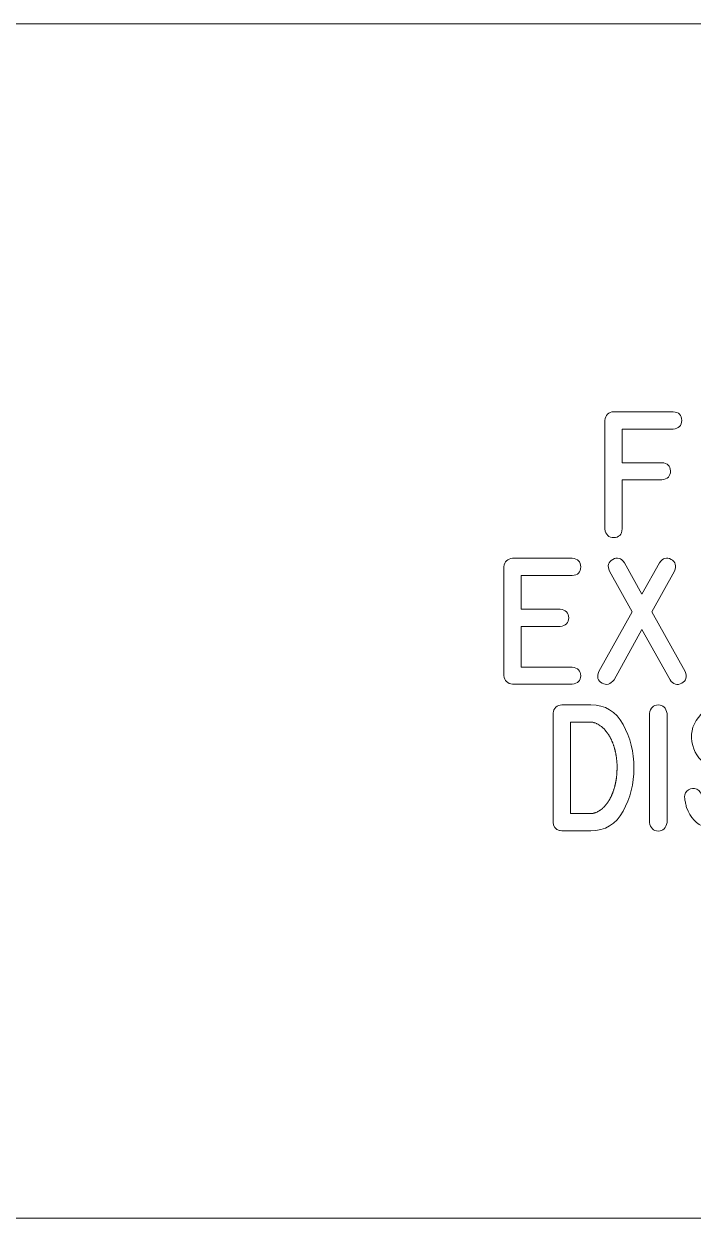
# Model space of a CAD drawing. Header units: millimetres. Extents: x -199 to 191, y -67 to 67.
# Drawn here: x 57.62 to 76.37, y 33.73 to 67.16 of the extents above; entities that cross this region are included whole.
import ezdxf

# ---------------------------------------------------------------- set-up
doc = ezdxf.new("R2010")
doc.units = ezdxf.units.MM
doc.header["$MEASUREMENT"] = 0
doc.layers.add('LED', color=7, linetype='Continuous')

msp = doc.modelspace()

# ---------------------------------------------------------------- linework, layer by layer
at = {"layer": 'LED', "color": 250, "lineweight": 9}
msp.add_open_spline([(110.6837, 67.1637), (110.6837, 67.1637), (7.0622, 67.1637), (7.0622, 67.1637), (7.0622, 67.1637), (5.9623, 67.1637), (5.0623, 66.2637), (5.0623, 65.1637), (5.0623, 65.1637), (5.0623, 65.1637), (5.0623, 35.7307), (5.0623, 35.7307), (5.0623, 35.7307), (5.0623, 34.6307), (5.9623, 33.7307), (7.0622, 33.7307), (7.0622, 33.7307), (7.0622, 33.7307), (106.499, 33.7307), (106.499, 33.7307), (106.499, 33.7307), (106.499, 33.7307), (110.6837, 33.7307), (110.6837, 33.7307), (110.6837, 33.7307), (110.6837, 33.7307), (183.3727, 33.7307), (183.3727, 33.7307), (183.3727, 33.7307), (183.3727, 33.7307), (191.4665, 45.2899), (191.4665, 45.2899), (191.4665, 45.2899), (183.916, 57.7909), (169.2054, 66.8701), (157.9455, 67.1637), (157.9455, 67.1637), (157.9455, 67.1637), (157.6192, 67.1637), (157.6192, 67.1637), (157.6192, 67.1637), (157.6192, 67.1637), (157.5918, 67.1637), (157.5918, 67.1637), (157.5918, 67.1637), (157.5918, 67.1637), (110.6837, 67.1637), (110.6837, 67.1637)], degree=3, knots=[0, 0, 0, 0, 0.0769231, 0.0769231, 0.0769231, 0.0769231, 0.1538462, 0.1538462, 0.1538462, 0.1538462, 0.2307692, 0.2307692, 0.2307692, 0.2307692, 0.3076923, 0.3076923, 0.3076923, 0.3076923, 0.3846154, 0.3846154, 0.3846154, 0.3846154, 0.4615385, 0.4615385, 0.4615385, 0.4615385, 0.5384615, 0.5384615, 0.5384615, 0.5384615, 0.6153846, 0.6153846, 0.6153846, 0.6153846, 0.6923077, 0.6923077, 0.6923077, 0.6923077, 0.7692308, 0.7692308, 0.7692308, 0.7692308, 0.8461538, 0.8461538, 0.8461538, 0.8461538, 1, 1, 1, 1], dxfattribs=at)
at = {"layer": 'LED', "color": 240, "lineweight": 9}
for points, knots in [([(73.8938, 53.023), (73.8938, 53.023), (73.8938, 56.0615), (73.8938, 56.0615), (73.8938, 56.0615), (73.9144, 56.2132), (73.9961, 56.2949), (74.1384, 56.3061), (74.1384, 56.3061), (74.1384, 56.3061), (75.8058, 56.3061), (75.8058, 56.3061), (75.8058, 56.3061), (75.9651, 56.2938), (76.0451, 56.212), (76.0451, 56.0621), (76.0451, 56.0621), (76.0451, 55.9128), (75.964, 55.8322), (75.8023, 55.8222), (75.8023, 55.8222), (75.8023, 55.8222), (74.3777, 55.8222), (74.3777, 55.8222), (74.3777, 55.8222), (74.3777, 55.8222), (74.3777, 54.8797), (74.3777, 54.8797), (74.3777, 54.8797), (74.3777, 54.8797), (75.4889, 54.8797), (75.4889, 54.8797), (75.4889, 54.8797), (75.6471, 54.8686), (75.7276, 54.791), (75.73, 54.6475), (75.73, 54.6475), (75.7323, 54.504), (75.6518, 54.42), (75.4889, 54.3959), (75.4889, 54.3959), (75.4889, 54.3959), (74.3777, 54.3959), (74.3777, 54.3959), (74.3777, 54.3959), (74.3777, 54.3959), (74.3777, 53.023), (74.3777, 53.023), (74.3777, 53.023), (74.3665, 52.8648), (74.2883, 52.7843), (74.1443, 52.7819), (74.1443, 52.7819), (74.0002, 52.7796), (73.9167, 52.8601), (73.8938, 53.023)], [0, 0, 0, 0, 0.0666667, 0.0666667, 0.0666667, 0.0666667, 0.1333333, 0.1333333, 0.1333333, 0.1333333, 0.2, 0.2, 0.2, 0.2, 0.2666667, 0.2666667, 0.2666667, 0.2666667, 0.3333333, 0.3333333, 0.3333333, 0.3333333, 0.4, 0.4, 0.4, 0.4, 0.4666667, 0.4666667, 0.4666667, 0.4666667, 0.5333333, 0.5333333, 0.5333333, 0.5333333, 0.6, 0.6, 0.6, 0.6, 0.6666667, 0.6666667, 0.6666667, 0.6666667, 0.7333333, 0.7333333, 0.7333333, 0.7333333, 0.8, 0.8, 0.8, 0.8, 0.8666667, 0.8666667, 0.8666667, 0.8666667, 1, 1, 1, 1]), ([(72.9754, 51.7224), (72.9754, 51.7224), (71.5473, 51.7224), (71.5473, 51.7224), (71.5473, 51.7224), (71.5473, 51.7224), (71.5473, 50.78), (71.5473, 50.78), (71.5473, 50.78), (71.5473, 50.78), (72.6362, 50.78), (72.6362, 50.78), (72.6362, 50.78), (72.799, 50.7559), (72.8802, 50.6741), (72.8796, 50.5348), (72.8796, 50.5348), (72.879, 50.3949), (72.7979, 50.3137), (72.6362, 50.2908), (72.6362, 50.2908), (72.6362, 50.2908), (71.5473, 50.2908), (71.5473, 50.2908), (71.5473, 50.2908), (71.5473, 50.2908), (71.5473, 49.159), (71.5473, 49.159), (71.5473, 49.159), (71.5473, 49.159), (72.9754, 49.159), (72.9754, 49.159), (72.9754, 49.159), (73.1371, 49.1349), (73.2182, 49.0543), (73.2182, 48.9162), (73.2182, 48.9162), (73.2182, 48.7786), (73.1371, 48.698), (72.9754, 48.6751), (72.9754, 48.6751), (72.9754, 48.6751), (71.308, 48.6751), (71.308, 48.6751), (71.308, 48.6751), (71.1645, 48.6933), (71.0828, 48.7751), (71.0634, 48.9197), (71.0634, 48.9197), (71.0634, 48.9197), (71.0634, 51.9617), (71.0634, 51.9617), (71.0634, 51.9617), (71.0852, 52.1134), (71.1669, 52.1934), (71.308, 52.2028), (71.308, 52.2028), (71.308, 52.2028), (72.9754, 52.2028), (72.9754, 52.2028), (72.9754, 52.2028), (73.1371, 52.1905), (73.2182, 52.1093), (73.2176, 51.9606), (73.2176, 51.9606), (73.2171, 51.8118), (73.1359, 51.7324), (72.9754, 51.7224)], [0, 0, 0, 0, 0.0555556, 0.0555556, 0.0555556, 0.0555556, 0.1111111, 0.1111111, 0.1111111, 0.1111111, 0.1666667, 0.1666667, 0.1666667, 0.1666667, 0.2222222, 0.2222222, 0.2222222, 0.2222222, 0.2777778, 0.2777778, 0.2777778, 0.2777778, 0.3333333, 0.3333333, 0.3333333, 0.3333333, 0.3888889, 0.3888889, 0.3888889, 0.3888889, 0.4444444, 0.4444444, 0.4444444, 0.4444444, 0.5, 0.5, 0.5, 0.5, 0.5555556, 0.5555556, 0.5555556, 0.5555556, 0.6111111, 0.6111111, 0.6111111, 0.6111111, 0.6666667, 0.6666667, 0.6666667, 0.6666667, 0.7222222, 0.7222222, 0.7222222, 0.7222222, 0.7777778, 0.7777778, 0.7777778, 0.7777778, 0.8333333, 0.8333333, 0.8333333, 0.8333333, 0.8888889, 0.8888889, 0.8888889, 0.8888889, 1, 1, 1, 1]), ([(73.7227, 49.0367), (73.7227, 49.0367), (74.6546, 50.7041), (74.6546, 50.7041), (74.6546, 50.7041), (74.6546, 50.7041), (74.019, 51.843), (74.019, 51.843), (74.019, 51.843), (73.9578, 51.9935), (73.9896, 52.1034), (74.1137, 52.1728), (74.1137, 52.1728), (74.2377, 52.2422), (74.3477, 52.211), (74.4447, 52.0787), (74.4447, 52.0787), (74.4447, 52.0787), (74.9303, 51.2021), (74.9303, 51.2021), (74.9303, 51.2021), (74.9303, 51.2021), (75.4195, 52.0787), (75.4195, 52.0787), (75.4195, 52.0787), (75.5159, 52.211), (75.6253, 52.2422), (75.7482, 52.1734), (75.7482, 52.1734), (75.871, 52.1046), (75.9034, 51.9941), (75.8446, 51.8412), (75.8446, 51.8412), (75.8446, 51.8412), (75.2108, 50.7041), (75.2108, 50.7041), (75.2108, 50.7041), (75.2108, 50.7041), (76.1409, 49.0367), (76.1409, 49.0367), (76.1409, 49.0367), (76.2032, 48.885), (76.1709, 48.7745), (76.0445, 48.7051), (76.0445, 48.7051), (75.9181, 48.6357), (75.8099, 48.668), (75.7193, 48.8027), (75.7193, 48.8027), (75.7193, 48.8027), (74.9303, 50.2079), (74.9303, 50.2079), (74.9303, 50.2079), (74.9303, 50.2079), (74.1501, 48.8027), (74.1501, 48.8027), (74.1501, 48.8027), (74.0502, 48.6716), (73.9384, 48.6398), (73.815, 48.708), (73.815, 48.708), (73.6915, 48.7756), (73.6603, 48.885), (73.7227, 49.0367)], [0, 0, 0, 0, 0.0588235, 0.0588235, 0.0588235, 0.0588235, 0.1176471, 0.1176471, 0.1176471, 0.1176471, 0.1764706, 0.1764706, 0.1764706, 0.1764706, 0.2352941, 0.2352941, 0.2352941, 0.2352941, 0.2941176, 0.2941176, 0.2941176, 0.2941176, 0.3529412, 0.3529412, 0.3529412, 0.3529412, 0.4117647, 0.4117647, 0.4117647, 0.4117647, 0.4705882, 0.4705882, 0.4705882, 0.4705882, 0.5294118, 0.5294118, 0.5294118, 0.5294118, 0.5882353, 0.5882353, 0.5882353, 0.5882353, 0.6470588, 0.6470588, 0.6470588, 0.6470588, 0.7058824, 0.7058824, 0.7058824, 0.7058824, 0.7647059, 0.7647059, 0.7647059, 0.7647059, 0.8235294, 0.8235294, 0.8235294, 0.8235294, 0.8823529, 0.8823529, 0.8823529, 0.8823529, 1, 1, 1, 1]), ([(72.6867, 48.0995), (72.6867, 48.0995), (73.498, 48.0995), (73.498, 48.0995), (73.498, 48.0995), (73.9014, 48.0995), (74.203, 47.9161), (74.4041, 47.5486), (74.4041, 47.5486), (74.6051, 47.1811), (74.7057, 46.7766), (74.7057, 46.3356), (74.7057, 46.3356), (74.7057, 45.8947), (74.6046, 45.4908), (74.4035, 45.1233), (74.4035, 45.1233), (74.2018, 44.7558), (73.9002, 44.5718), (73.498, 44.5718), (73.498, 44.5718), (73.498, 44.5718), (72.6867, 44.5718), (72.6867, 44.5718), (72.6867, 44.5718), (72.6867, 44.5718), (72.6902, 44.5718), (72.6902, 44.5718), (72.6902, 44.5718), (72.6902, 44.5718), (72.6867, 44.5718), (72.6867, 44.5718), (72.6867, 44.5718), (72.649, 44.5777), (72.6285, 44.5812), (72.6249, 44.5824), (72.6249, 44.5824), (72.5056, 44.6106), (72.4462, 44.6888), (72.4474, 44.8164), (72.4474, 44.8164), (72.4474, 44.8164), (72.4456, 44.8164), (72.4456, 44.8164), (72.4456, 44.8164), (72.4456, 44.8164), (72.4474, 47.8584), (72.4474, 47.8584), (72.4474, 47.8584), (72.4462, 47.862), (72.4456, 47.8667), (72.4456, 47.872), (72.4456, 47.872), (72.4491, 47.9355), (72.4738, 47.989), (72.5203, 48.0331), (72.5203, 48.0331), (72.5673, 48.0772), (72.6232, 48.0995), (72.6884, 48.0995), (72.6884, 48.0995), (72.6884, 48.0995), (72.6867, 48.0995), (72.6867, 48.0995)], [0, 0, 0, 0, 0.0588235, 0.0588235, 0.0588235, 0.0588235, 0.1176471, 0.1176471, 0.1176471, 0.1176471, 0.1764706, 0.1764706, 0.1764706, 0.1764706, 0.2352941, 0.2352941, 0.2352941, 0.2352941, 0.2941176, 0.2941176, 0.2941176, 0.2941176, 0.3529412, 0.3529412, 0.3529412, 0.3529412, 0.4117647, 0.4117647, 0.4117647, 0.4117647, 0.4705882, 0.4705882, 0.4705882, 0.4705882, 0.5294118, 0.5294118, 0.5294118, 0.5294118, 0.5882353, 0.5882353, 0.5882353, 0.5882353, 0.6470588, 0.6470588, 0.6470588, 0.6470588, 0.7058824, 0.7058824, 0.7058824, 0.7058824, 0.7647059, 0.7647059, 0.7647059, 0.7647059, 0.8235294, 0.8235294, 0.8235294, 0.8235294, 0.8823529, 0.8823529, 0.8823529, 0.8823529, 1, 1, 1, 1]), ([(75.6341, 44.8093), (75.6088, 44.6476), (75.5271, 44.5671), (75.3889, 44.5677), (75.3889, 44.5677), (75.2501, 44.5683), (75.169, 44.6488), (75.1449, 44.8093), (75.1449, 44.8093), (75.1449, 44.8093), (75.1449, 47.8549), (75.1449, 47.8549), (75.1449, 47.8549), (75.169, 48.0166), (75.2501, 48.0983), (75.3889, 48.0989), (75.3889, 48.0989), (75.5271, 48.0995), (75.6088, 48.0178), (75.6341, 47.8549), (75.6341, 47.8549), (75.6341, 47.8549), (75.6341, 44.8093), (75.6341, 44.8093)], [0, 0, 0, 0, 0.1428571, 0.1428571, 0.1428571, 0.1428571, 0.2857143, 0.2857143, 0.2857143, 0.2857143, 0.4285714, 0.4285714, 0.4285714, 0.4285714, 0.5714286, 0.5714286, 0.5714286, 0.5714286, 0.7142857, 0.7142857, 0.7142857, 0.7142857, 1, 1, 1, 1]), ([(77.8559, 46.4491), (77.8559, 46.4491), (77.8835, 46.4374), (77.8835, 46.4374), (77.8835, 46.4374), (77.8835, 46.4374), (77.9147, 46.4221), (77.9147, 46.4221), (77.9147, 46.4221), (77.9147, 46.4221), (77.9423, 46.4062), (77.9423, 46.4062), (77.9423, 46.4062), (77.95, 46.4003), (77.9594, 46.395), (77.9688, 46.3897), (77.9688, 46.3897), (77.9788, 46.385), (77.9882, 46.3792), (77.9976, 46.3739), (77.9976, 46.3739), (78.2245, 46.2245), (78.3656, 46.0176), (78.4191, 45.7536), (78.4191, 45.7536), (78.4397, 45.6501), (78.4444, 45.5437), (78.4333, 45.4349), (78.4333, 45.4349), (78.4144, 45.2785), (78.3598, 45.1345), (78.2686, 45.0016), (78.2686, 45.0016), (78.1775, 44.8687), (78.0628, 44.7664), (77.9253, 44.6941), (77.9253, 44.6941), (77.7771, 44.6159), (77.6236, 44.5771), (77.4649, 44.5771), (77.4649, 44.5771), (77.1986, 44.5771), (76.9446, 44.6112), (76.7017, 44.6794), (76.7017, 44.6794), (76.4595, 44.7476), (76.2867, 44.9304), (76.1838, 45.228), (76.1838, 45.228), (76.1696, 45.2662), (76.1597, 45.305), (76.1526, 45.345), (76.1526, 45.345), (76.1455, 45.3855), (76.1373, 45.4255), (76.1285, 45.4661), (76.1285, 45.4661), (76.1114, 45.5484), (76.1314, 45.6213), (76.1896, 45.6848), (76.1896, 45.6848), (76.2473, 45.7477), (76.3196, 45.7718), (76.4054, 45.7571), (76.4054, 45.7571), (76.4965, 45.7383), (76.5595, 45.6824), (76.5953, 45.5884), (76.5953, 45.5884), (76.5953, 45.5884), (76.6006, 45.5725), (76.6006, 45.5725), (76.6006, 45.5725), (76.6553, 45.3232), (76.7517, 45.1744), (76.8887, 45.1262), (76.8887, 45.1262), (77.0263, 45.078), (77.2168, 45.0563), (77.4614, 45.061), (77.4614, 45.061), (77.6866, 45.061), (77.8412, 45.1668), (77.9253, 45.3779), (77.9253, 45.3779), (77.9617, 45.472), (77.9676, 45.5701), (77.9423, 45.6719), (77.9423, 45.6719), (77.917, 45.773), (77.8671, 45.8582), (77.7924, 45.9258), (77.7924, 45.9258), (77.7589, 45.9547), (77.7154, 45.9811), (77.6613, 46.0064), (77.6613, 46.0064), (77.6613, 46.0064), (76.864, 46.3562), (76.864, 46.3562), (76.864, 46.3562), (76.864, 46.3562), (76.8381, 46.3703), (76.8381, 46.3703), (76.8381, 46.3703), (76.5771, 46.5079), (76.4154, 46.7037), (76.3525, 46.9577), (76.3525, 46.9577), (76.2755, 47.2517), (76.329, 47.5151), (76.5136, 47.7491), (76.5136, 47.7491), (76.6976, 47.9825), (76.9399, 48.0995), (77.2391, 48.0995), (77.2391, 48.0995), (77.2391, 48.0995), (77.429, 48.0942), (77.429, 48.0942), (77.429, 48.0942), (77.4908, 48.083), (77.5507, 48.0719), (77.6078, 48.0607), (77.6078, 48.0607), (77.6654, 48.0501), (77.7236, 48.0313), (77.7818, 48.0048), (77.7818, 48.0048), (77.9264, 47.9372), (78.0376, 47.8437), (78.1146, 47.7256), (78.1146, 47.7256), (78.1916, 47.6074), (78.261, 47.4792), (78.3227, 47.3416), (78.3227, 47.3416), (78.3286, 47.3287), (78.3339, 47.314), (78.3386, 47.2969), (78.3386, 47.2969), (78.3509, 47.2405), (78.3451, 47.1894), (78.321, 47.1435), (78.321, 47.1435), (78.3074, 47.1147), (78.2927, 47.0929), (78.278, 47.0782), (78.278, 47.0782), (78.2633, 47.0629), (78.251, 47.0529), (78.2422, 47.0471), (78.2422, 47.0471), (78.1822, 47.0047), (78.1169, 46.9918), (78.0458, 47.0094), (78.0458, 47.0094), (77.9741, 47.0253), (77.92, 47.0712), (77.8818, 47.147), (77.8818, 47.147), (77.8518, 47.2135), (77.82, 47.2817), (77.7865, 47.351), (77.7865, 47.351), (77.7524, 47.4204), (77.7048, 47.478), (77.6442, 47.5245), (77.6442, 47.5245), (77.6189, 47.5427), (77.5943, 47.5562), (77.5707, 47.5645), (77.5707, 47.5645), (77.5472, 47.5733), (77.5213, 47.5827), (77.4925, 47.5933), (77.4925, 47.5933), (77.4925, 47.5933), (77.3808, 47.6121), (77.3808, 47.6121), (77.3808, 47.6121), (77.3808, 47.6121), (77.2221, 47.6174), (77.2221, 47.6174), (77.2221, 47.6174), (77.068, 47.615), (76.9504, 47.5486), (76.8693, 47.4175), (76.8693, 47.4175), (76.814, 47.3334), (76.7935, 47.2399), (76.807, 47.1364), (76.807, 47.1364), (76.8229, 47.0094), (76.8828, 46.9107), (76.9863, 46.8401), (76.9863, 46.8401), (76.991, 46.8372), (76.9957, 46.8331), (77.0016, 46.8289), (77.0016, 46.8289), (77.0075, 46.8254), (77.0139, 46.8213), (77.0204, 46.8178), (77.0204, 46.8178), (77.0204, 46.8178), (77.0398, 46.8095), (77.0398, 46.8095), (77.0398, 46.8095), (77.0398, 46.8095), (77.0604, 46.8007), (77.0604, 46.8007), (77.0604, 46.8007), (77.0604, 46.8007), (77.8559, 46.4491), (77.8559, 46.4491)], [0, 0, 0, 0, 0.0181818, 0.0181818, 0.0181818, 0.0181818, 0.0363636, 0.0363636, 0.0363636, 0.0363636, 0.0545455, 0.0545455, 0.0545455, 0.0545455, 0.0727273, 0.0727273, 0.0727273, 0.0727273, 0.0909091, 0.0909091, 0.0909091, 0.0909091, 0.1090909, 0.1090909, 0.1090909, 0.1090909, 0.1272727, 0.1272727, 0.1272727, 0.1272727, 0.1454545, 0.1454545, 0.1454545, 0.1454545, 0.1636364, 0.1636364, 0.1636364, 0.1636364, 0.1818182, 0.1818182, 0.1818182, 0.1818182, 0.2, 0.2, 0.2, 0.2, 0.2181818, 0.2181818, 0.2181818, 0.2181818, 0.2363636, 0.2363636, 0.2363636, 0.2363636, 0.2545455, 0.2545455, 0.2545455, 0.2545455, 0.2727273, 0.2727273, 0.2727273, 0.2727273, 0.2909091, 0.2909091, 0.2909091, 0.2909091, 0.3090909, 0.3090909, 0.3090909, 0.3090909, 0.3272727, 0.3272727, 0.3272727, 0.3272727, 0.3454545, 0.3454545, 0.3454545, 0.3454545, 0.3636364, 0.3636364, 0.3636364, 0.3636364, 0.3818182, 0.3818182, 0.3818182, 0.3818182, 0.4, 0.4, 0.4, 0.4, 0.4181818, 0.4181818, 0.4181818, 0.4181818, 0.4363636, 0.4363636, 0.4363636, 0.4363636, 0.4545455, 0.4545455, 0.4545455, 0.4545455, 0.4727273, 0.4727273, 0.4727273, 0.4727273, 0.4909091, 0.4909091, 0.4909091, 0.4909091, 0.5090909, 0.5090909, 0.5090909, 0.5090909, 0.5272727, 0.5272727, 0.5272727, 0.5272727, 0.5454545, 0.5454545, 0.5454545, 0.5454545, 0.5636364, 0.5636364, 0.5636364, 0.5636364, 0.5818182, 0.5818182, 0.5818182, 0.5818182, 0.6, 0.6, 0.6, 0.6, 0.6181818, 0.6181818, 0.6181818, 0.6181818, 0.6363636, 0.6363636, 0.6363636, 0.6363636, 0.6545455, 0.6545455, 0.6545455, 0.6545455, 0.6727273, 0.6727273, 0.6727273, 0.6727273, 0.6909091, 0.6909091, 0.6909091, 0.6909091, 0.7090909, 0.7090909, 0.7090909, 0.7090909, 0.7272727, 0.7272727, 0.7272727, 0.7272727, 0.7454545, 0.7454545, 0.7454545, 0.7454545, 0.7636364, 0.7636364, 0.7636364, 0.7636364, 0.7818182, 0.7818182, 0.7818182, 0.7818182, 0.8, 0.8, 0.8, 0.8, 0.8181818, 0.8181818, 0.8181818, 0.8181818, 0.8363636, 0.8363636, 0.8363636, 0.8363636, 0.8545455, 0.8545455, 0.8545455, 0.8545455, 0.8727273, 0.8727273, 0.8727273, 0.8727273, 0.8909091, 0.8909091, 0.8909091, 0.8909091, 0.9090909, 0.9090909, 0.9090909, 0.9090909, 0.9272727, 0.9272727, 0.9272727, 0.9272727, 0.9454545, 0.9454545, 0.9454545, 0.9454545, 0.9636364, 0.9636364, 0.9636364, 0.9636364, 1, 1, 1, 1]), ([(73.498, 45.0574), (73.5004, 45.0574), (73.5027, 45.0574), (73.5051, 45.0574), (73.5051, 45.0574), (73.5074, 45.0574), (73.5104, 45.0574), (73.5133, 45.0574), (73.5133, 45.0574), (73.5157, 45.0574), (73.518, 45.058), (73.5198, 45.0586), (73.5198, 45.0586), (73.5215, 45.0592), (73.5239, 45.0592), (73.5274, 45.0592), (73.5274, 45.0592), (73.5298, 45.0592), (73.5321, 45.0598), (73.5351, 45.0604), (73.5351, 45.0604), (73.538, 45.061), (73.541, 45.061), (73.5445, 45.061), (73.5445, 45.061), (73.5468, 45.061), (73.5492, 45.0616), (73.5515, 45.0616), (73.5515, 45.0616), (73.5539, 45.0622), (73.5568, 45.0627), (73.5604, 45.0627), (73.5604, 45.0627), (73.5621, 45.0627), (73.5645, 45.0627), (73.5668, 45.0633), (73.5668, 45.0633), (73.5692, 45.0639), (73.5721, 45.0645), (73.5756, 45.0645), (73.5756, 45.0645), (73.5803, 45.0669), (73.585, 45.068), (73.5892, 45.068), (73.5892, 45.068), (73.5915, 45.068), (73.5939, 45.0686), (73.5962, 45.0704), (73.5962, 45.0704), (73.5986, 45.0721), (73.6015, 45.0739), (73.605, 45.0745), (73.605, 45.0745), (73.6074, 45.0745), (73.6097, 45.0751), (73.6127, 45.0757), (73.6127, 45.0757), (73.6156, 45.0763), (73.6186, 45.0768), (73.6221, 45.078), (73.6221, 45.078), (73.6244, 45.078), (73.6268, 45.0786), (73.6291, 45.0798), (73.6291, 45.0798), (73.6315, 45.081), (73.6338, 45.0821), (73.6374, 45.0833), (73.6374, 45.0833), (73.6444, 45.0857), (73.6497, 45.088), (73.6532, 45.0904), (73.6532, 45.0904), (73.6738, 45.0974), (73.6797, 45.0992), (73.6703, 45.0974), (73.6703, 45.0974), (73.6727, 45.0974), (73.675, 45.098), (73.6774, 45.0998), (73.6774, 45.0998), (73.6797, 45.1015), (73.6826, 45.1027), (73.6856, 45.1039), (73.6856, 45.1039), (73.6962, 45.111), (73.7009, 45.1139), (73.6997, 45.1127), (73.6997, 45.1127), (73.7109, 45.1186), (73.7167, 45.1215), (73.7167, 45.1215), (73.7167, 45.1215), (73.7191, 45.1227), (73.7215, 45.1239), (73.7238, 45.1256), (73.7238, 45.1256), (73.7262, 45.1274), (73.7291, 45.1292), (73.7326, 45.1315), (73.7326, 45.1315), (73.7426, 45.1386), (73.7479, 45.1421), (73.7479, 45.1421), (73.7479, 45.1421), (73.7503, 45.1433), (73.7526, 45.1445), (73.7556, 45.1462), (73.7556, 45.1462), (73.7585, 45.148), (73.7614, 45.1498), (73.765, 45.1521), (73.765, 45.1521), (73.7673, 45.1533), (73.7697, 45.155), (73.772, 45.1574), (73.772, 45.1574), (73.7744, 45.1597), (73.7773, 45.1621), (73.7808, 45.1645), (73.7808, 45.1645), (73.7826, 45.1656), (73.785, 45.1668), (73.7873, 45.1686), (73.7873, 45.1686), (73.7897, 45.1703), (73.7926, 45.1727), (73.7961, 45.1744), (73.7961, 45.1744), (73.7985, 45.1768), (73.8044, 45.1815), (73.8132, 45.1886), (73.8132, 45.1886), (73.8226, 45.198), (73.8273, 45.2021), (73.8273, 45.2021), (73.8273, 45.2021), (73.8296, 45.2044), (73.8314, 45.2068), (73.8337, 45.2091), (73.8337, 45.2091), (73.8361, 45.2115), (73.839, 45.2144), (73.8426, 45.218), (73.8426, 45.218), (73.8449, 45.2203), (73.8473, 45.2221), (73.8496, 45.2244), (73.8496, 45.2244), (73.852, 45.2268), (73.8543, 45.2297), (73.8579, 45.2332), (73.8579, 45.2332), (73.8614, 45.2356), (73.8667, 45.2403), (73.8737, 45.2468), (73.8737, 45.2468), (73.8761, 45.2491), (73.8784, 45.2515), (73.8802, 45.2538), (73.8802, 45.2538), (73.8825, 45.2562), (73.8855, 45.2591), (73.889, 45.2626), (73.889, 45.2626), (73.8914, 45.265), (73.8937, 45.2673), (73.8961, 45.2703), (73.8961, 45.2703), (73.8984, 45.2732), (73.9014, 45.2762), (73.9043, 45.2797), (73.9043, 45.2797), (73.9184, 45.2979), (73.9231, 45.3038), (73.9184, 45.2967), (73.9184, 45.2967), (73.9266, 45.305), (73.9313, 45.3114), (73.9337, 45.3161), (73.9337, 45.3161), (73.9443, 45.3297), (73.949, 45.3361), (73.9478, 45.335), (73.9478, 45.335), (73.9502, 45.3385), (73.9525, 45.3414), (73.9543, 45.3444), (73.9543, 45.3444), (73.9566, 45.3473), (73.9596, 45.3502), (73.9631, 45.3538), (73.9631, 45.3538), (73.9655, 45.3573), (73.9672, 45.3608), (73.969, 45.3644), (73.969, 45.3644), (73.9707, 45.3679), (73.9737, 45.3708), (73.9766, 45.3744), (73.9766, 45.3744), (73.9778, 45.3779), (73.9801, 45.3814), (73.9831, 45.3855), (73.9831, 45.3855), (73.986, 45.3896), (73.9884, 45.3932), (73.9907, 45.3967), (73.9907, 45.3967), (73.9978, 45.4061), (74.0019, 45.4132), (74.0043, 45.4179), (74.0043, 45.4179), (74.0066, 45.4208), (74.009, 45.4249), (74.0107, 45.429), (74.0107, 45.429), (74.0125, 45.4326), (74.0148, 45.4367), (74.0184, 45.4402), (74.0184, 45.4402), (74.0207, 45.4431), (74.0225, 45.4473), (74.0242, 45.4514), (74.0242, 45.4514), (74.026, 45.4549), (74.0284, 45.459), (74.0319, 45.4625), (74.0319, 45.4625), (74.0342, 45.4678), (74.0378, 45.4755), (74.0425, 45.4849), (74.0425, 45.4849), (74.0448, 45.4884), (74.0466, 45.4919), (74.0484, 45.4966), (74.0484, 45.4966), (74.0501, 45.5013), (74.0525, 45.5061), (74.056, 45.5108), (74.056, 45.5108), (74.0583, 45.5143), (74.0607, 45.5178), (74.0625, 45.5219), (74.0625, 45.5219), (74.0636, 45.526), (74.0666, 45.5302), (74.0701, 45.5349), (74.0701, 45.5349), (74.0713, 45.5384), (74.0725, 45.5419), (74.0742, 45.5466), (74.0742, 45.5466), (74.076, 45.5513), (74.0777, 45.556), (74.0801, 45.5607), (74.0801, 45.5607), (74.0836, 45.566), (74.0877, 45.5748), (74.0924, 45.5866), (74.0924, 45.5866), (74.1036, 45.6148), (74.1077, 45.6242), (74.1042, 45.6136), (74.1042, 45.6136), (74.1054, 45.6172), (74.1071, 45.6219), (74.1089, 45.6266), (74.1089, 45.6266), (74.1107, 45.6319), (74.1124, 45.6372), (74.1148, 45.6413), (74.1148, 45.6413), (74.116, 45.646), (74.1171, 45.6507), (74.1189, 45.6554), (74.1189, 45.6554), (74.1207, 45.6601), (74.123, 45.6648), (74.1248, 45.6707), (74.1248, 45.6707), (74.1283, 45.6813), (74.1313, 45.6901), (74.1336, 45.6983), (74.1336, 45.6983), (74.1348, 45.703), (74.136, 45.7077), (74.1377, 45.7124), (74.1377, 45.7124), (74.1395, 45.7165), (74.1418, 45.7218), (74.1442, 45.7277), (74.1442, 45.7277), (74.1395, 45.716), (74.1424, 45.7259), (74.1524, 45.7571), (74.1524, 45.7571), (74.1548, 45.7624), (74.1583, 45.7724), (74.163, 45.7859), (74.163, 45.7859), (74.163, 45.7906), (74.1636, 45.7959), (74.1654, 45.8006), (74.1654, 45.8006), (74.1671, 45.8059), (74.1689, 45.8112), (74.1701, 45.8171), (74.1701, 45.8171), (74.1712, 45.8218), (74.1724, 45.8265), (74.1736, 45.8318), (74.1736, 45.8318), (74.1742, 45.8371), (74.1759, 45.8424), (74.1783, 45.8482), (74.1783, 45.8482), (74.1783, 45.8518), (74.1795, 45.8559), (74.1812, 45.8612), (74.1812, 45.8612), (74.183, 45.8665), (74.1842, 45.8718), (74.1853, 45.8776), (74.1853, 45.8776), (74.1865, 45.8853), (74.1883, 45.8965), (74.1906, 45.91), (74.1906, 45.91), (74.1906, 45.9147), (74.1912, 45.9194), (74.193, 45.9247), (74.193, 45.9247), (74.1948, 45.93), (74.1965, 45.9353), (74.1971, 45.9411), (74.1971, 45.9411), (74.1971, 45.9458), (74.1977, 45.9505), (74.1989, 45.9558), (74.1989, 45.9558), (74.2, 45.9611), (74.2012, 45.9664), (74.2024, 45.9723), (74.2024, 45.9723), (74.2036, 45.9805), (74.2053, 45.9911), (74.2077, 46.0052), (74.2077, 46.0052), (74.2077, 46.0093), (74.2089, 46.0146), (74.2106, 46.0205), (74.2106, 46.0205), (74.2118, 46.0264), (74.2136, 46.0317), (74.2147, 46.0376), (74.2147, 46.0376), (74.2147, 46.0458), (74.2159, 46.0564), (74.2183, 46.0705), (74.2183, 46.0705), (74.2183, 46.0752), (74.2183, 46.0799), (74.2189, 46.0852), (74.2189, 46.0852), (74.2194, 46.0905), (74.2206, 46.0964), (74.2218, 46.1028), (74.2218, 46.1028), (74.2236, 46.1169), (74.2247, 46.1275), (74.2247, 46.1357), (74.2247, 46.1357), (74.2259, 46.144), (74.2265, 46.1546), (74.2265, 46.1687), (74.2265, 46.1687), (74.2277, 46.1769), (74.2283, 46.1881), (74.2283, 46.2028), (74.2283, 46.2028), (74.2294, 46.211), (74.23, 46.2222), (74.23, 46.2357), (74.23, 46.2357), (74.23, 46.2416), (74.2306, 46.2469), (74.2312, 46.2522), (74.2312, 46.2522), (74.2318, 46.2575), (74.2324, 46.2633), (74.2336, 46.2704), (74.2336, 46.2704), (74.2336, 46.2751), (74.2341, 46.2798), (74.2347, 46.2851), (74.2347, 46.2851), (74.2347, 46.2898), (74.2353, 46.2963), (74.2353, 46.3027), (74.2353, 46.3027), (74.2353, 46.3074), (74.2353, 46.3127), (74.2353, 46.3186), (74.2353, 46.3186), (74.2353, 46.3239), (74.2353, 46.3298), (74.2353, 46.3356), (74.2353, 46.3356), (74.2353, 46.3415), (74.2353, 46.3468), (74.2353, 46.3521), (74.2353, 46.3521), (74.2353, 46.3574), (74.2353, 46.3627), (74.2353, 46.3686), (74.2353, 46.3686), (74.2353, 46.3739), (74.2347, 46.3797), (74.2347, 46.3844), (74.2347, 46.3844), (74.2341, 46.3897), (74.2336, 46.3962), (74.2336, 46.4027), (74.2336, 46.4027), (74.2336, 46.4074), (74.2336, 46.4127), (74.2336, 46.4186), (74.2336, 46.4186), (74.2336, 46.4238), (74.2336, 46.4297), (74.2336, 46.4356), (74.2336, 46.4356), (74.2336, 46.4427), (74.2324, 46.4538), (74.23, 46.4703), (74.23, 46.4703), (74.23, 46.4838), (74.2294, 46.4944), (74.2283, 46.5009), (74.2283, 46.5009), (74.2283, 46.5091), (74.2271, 46.5209), (74.2247, 46.5373), (74.2247, 46.5373), (74.2247, 46.5508), (74.2241, 46.5614), (74.223, 46.5685), (74.223, 46.5685), (74.223, 46.5761), (74.2224, 46.5873), (74.22, 46.6008), (74.22, 46.6008), (74.2189, 46.6055), (74.2177, 46.6108), (74.2171, 46.6167), (74.2171, 46.6167), (74.2165, 46.622), (74.2165, 46.6279), (74.2165, 46.6337), (74.2165, 46.6337), (74.2142, 46.6473), (74.2118, 46.6584), (74.2094, 46.6667), (74.2094, 46.6667), (74.2083, 46.6708), (74.2071, 46.6761), (74.2059, 46.6808), (74.2059, 46.6808), (74.2047, 46.6861), (74.2042, 46.6914), (74.2042, 46.6972), (74.2042, 46.6972), (74.203, 46.7055), (74.2012, 46.7161), (74.1989, 46.7302), (74.1989, 46.7302), (74.1977, 46.7384), (74.1965, 46.749), (74.1942, 46.7631), (74.1942, 46.7631), (74.1895, 46.7766), (74.1865, 46.7872), (74.1853, 46.7937), (74.1853, 46.7937), (74.183, 46.8078), (74.1812, 46.8172), (74.1801, 46.8231), (74.1801, 46.8231), (74.1777, 46.8278), (74.1759, 46.8325), (74.1748, 46.8378), (74.1748, 46.8378), (74.1736, 46.8431), (74.173, 46.8483), (74.1718, 46.8542), (74.1718, 46.8542), (74.1706, 46.8589), (74.1689, 46.8636), (74.1665, 46.8689), (74.1665, 46.8689), (74.1642, 46.8742), (74.163, 46.8795), (74.163, 46.8854), (74.163, 46.8854), (74.1524, 46.916), (74.1495, 46.926), (74.1542, 46.9142), (74.1542, 46.9142), (74.1518, 46.9224), (74.1495, 46.9324), (74.146, 46.9436), (74.146, 46.9436), (74.1436, 46.9471), (74.1412, 46.9512), (74.1395, 46.9565), (74.1395, 46.9565), (74.1377, 46.9618), (74.1365, 46.9665), (74.1354, 46.9712), (74.1354, 46.9712), (74.1342, 46.9748), (74.1307, 46.9847), (74.1248, 47.0006), (74.1248, 47.0006), (74.1207, 47.0118), (74.1171, 47.0212), (74.1148, 47.0283), (74.1148, 47.0283), (74.1124, 47.0318), (74.1107, 47.0359), (74.1089, 47.0412), (74.1089, 47.0412), (74.1071, 47.0465), (74.1054, 47.0512), (74.1042, 47.0559), (74.1042, 47.0559), (74.1019, 47.0588), (74.0995, 47.0629), (74.0977, 47.0676), (74.0977, 47.0676), (74.0954, 47.0724), (74.0936, 47.0771), (74.0924, 47.0818), (74.0924, 47.0818), (74.0877, 47.0929), (74.0836, 47.1017), (74.0801, 47.1076), (74.0801, 47.1076), (74.0754, 47.1188), (74.0725, 47.127), (74.0701, 47.1317), (74.0701, 47.1317), (74.0654, 47.1429), (74.0613, 47.1517), (74.0578, 47.157), (74.0578, 47.157), (74.0554, 47.1605), (74.0531, 47.1647), (74.0513, 47.1688), (74.0513, 47.1688), (74.0489, 47.1723), (74.0472, 47.1764), (74.046, 47.1799), (74.046, 47.1799), (74.0389, 47.1911), (74.0342, 47.1993), (74.0319, 47.2041), (74.0319, 47.2041), (74.0219, 47.2199), (74.0172, 47.2276), (74.0184, 47.2264), (74.0184, 47.2264), (74.0148, 47.2299), (74.0125, 47.2334), (74.0107, 47.2376), (74.0107, 47.2376), (74.009, 47.2417), (74.0066, 47.2452), (74.0043, 47.2487), (74.0043, 47.2487), (74.0019, 47.2534), (73.9978, 47.2599), (73.9907, 47.2693), (73.9907, 47.2693), (73.9884, 47.2728), (73.986, 47.2764), (73.9837, 47.2793), (73.9837, 47.2793), (73.9813, 47.2828), (73.9796, 47.2864), (73.9784, 47.2899), (73.9784, 47.2899), (73.9731, 47.3005), (73.9631, 47.3134), (73.9496, 47.3293), (73.9496, 47.3293), (73.9472, 47.3316), (73.9378, 47.3446), (73.9219, 47.3675), (73.9219, 47.3675), (73.9078, 47.3834), (73.8978, 47.3951), (73.8908, 47.4022), (73.8908, 47.4022), (73.8837, 47.4098), (73.8737, 47.421), (73.8596, 47.4345), (73.8596, 47.4345), (73.8508, 47.4451), (73.8408, 47.4545), (73.8302, 47.4639), (73.8302, 47.4639), (73.8226, 47.4698), (73.8114, 47.478), (73.7979, 47.4898), (73.7979, 47.4898), (73.7861, 47.4992), (73.7755, 47.5074), (73.765, 47.5157), (73.765, 47.5157), (73.7385, 47.5327), (73.7279, 47.5404), (73.7326, 47.538), (73.7326, 47.538), (73.7091, 47.5515), (73.6991, 47.558), (73.7015, 47.5568), (73.7015, 47.5568), (73.7015, 47.5568), (73.6909, 47.5621), (73.6703, 47.5727), (73.6703, 47.5727), (73.6656, 47.5745), (73.655, 47.5786), (73.6374, 47.5845), (73.6374, 47.5845), (73.6227, 47.5903), (73.6115, 47.5945), (73.605, 47.5968), (73.605, 47.5968), (73.5992, 47.5974), (73.5939, 47.5992), (73.5892, 47.6009), (73.5892, 47.6009), (73.585, 47.6027), (73.5803, 47.6044), (73.5756, 47.6068), (73.5756, 47.6068), (73.5551, 47.6103), (73.5445, 47.6121), (73.5445, 47.6121), (73.5445, 47.6121), (73.5374, 47.6133), (73.5274, 47.6139), (73.5133, 47.6139), (73.5133, 47.6139), (73.5104, 47.6139), (73.5074, 47.6139), (73.5051, 47.6139), (73.5051, 47.6139), (73.5027, 47.6139), (73.5004, 47.6139), (73.498, 47.6139), (73.498, 47.6139), (73.498, 47.6139), (72.9295, 47.6139), (72.9295, 47.6139), (72.9295, 47.6139), (72.9295, 47.6139), (72.9295, 45.0574), (72.9295, 45.0574), (72.9295, 45.0574), (72.9295, 45.0574), (72.9295, 45.0574), (72.9295, 45.0574), (72.9295, 45.0574), (72.9295, 45.0574), (73.498, 45.0574), (73.498, 45.0574)], [0, 0, 0, 0, 0.005848, 0.005848, 0.005848, 0.005848, 0.0116959, 0.0116959, 0.0116959, 0.0116959, 0.0175439, 0.0175439, 0.0175439, 0.0175439, 0.0233918, 0.0233918, 0.0233918, 0.0233918, 0.0292398, 0.0292398, 0.0292398, 0.0292398, 0.0350877, 0.0350877, 0.0350877, 0.0350877, 0.0409357, 0.0409357, 0.0409357, 0.0409357, 0.0467836, 0.0467836, 0.0467836, 0.0467836, 0.0526316, 0.0526316, 0.0526316, 0.0526316, 0.0584795, 0.0584795, 0.0584795, 0.0584795, 0.0643275, 0.0643275, 0.0643275, 0.0643275, 0.0701754, 0.0701754, 0.0701754, 0.0701754, 0.0760234, 0.0760234, 0.0760234, 0.0760234, 0.0818713, 0.0818713, 0.0818713, 0.0818713, 0.0877193, 0.0877193, 0.0877193, 0.0877193, 0.0935673, 0.0935673, 0.0935673, 0.0935673, 0.0994152, 0.0994152, 0.0994152, 0.0994152, 0.1052632, 0.1052632, 0.1052632, 0.1052632, 0.1111111, 0.1111111, 0.1111111, 0.1111111, 0.1169591, 0.1169591, 0.1169591, 0.1169591, 0.122807, 0.122807, 0.122807, 0.122807, 0.128655, 0.128655, 0.128655, 0.128655, 0.1345029, 0.1345029, 0.1345029, 0.1345029, 0.1403509, 0.1403509, 0.1403509, 0.1403509, 0.1461988, 0.1461988, 0.1461988, 0.1461988, 0.1520468, 0.1520468, 0.1520468, 0.1520468, 0.1578947, 0.1578947, 0.1578947, 0.1578947, 0.1637427, 0.1637427, 0.1637427, 0.1637427, 0.1695906, 0.1695906, 0.1695906, 0.1695906, 0.1754386, 0.1754386, 0.1754386, 0.1754386, 0.1812865, 0.1812865, 0.1812865, 0.1812865, 0.1871345, 0.1871345, 0.1871345, 0.1871345, 0.1929825, 0.1929825, 0.1929825, 0.1929825, 0.1988304, 0.1988304, 0.1988304, 0.1988304, 0.2046784, 0.2046784, 0.2046784, 0.2046784, 0.2105263, 0.2105263, 0.2105263, 0.2105263, 0.2163743, 0.2163743, 0.2163743, 0.2163743, 0.2222222, 0.2222222, 0.2222222, 0.2222222, 0.2280702, 0.2280702, 0.2280702, 0.2280702, 0.2339181, 0.2339181, 0.2339181, 0.2339181, 0.2397661, 0.2397661, 0.2397661, 0.2397661, 0.245614, 0.245614, 0.245614, 0.245614, 0.251462, 0.251462, 0.251462, 0.251462, 0.2573099, 0.2573099, 0.2573099, 0.2573099, 0.2631579, 0.2631579, 0.2631579, 0.2631579, 0.2690058, 0.2690058, 0.2690058, 0.2690058, 0.2748538, 0.2748538, 0.2748538, 0.2748538, 0.2807018, 0.2807018, 0.2807018, 0.2807018, 0.2865497, 0.2865497, 0.2865497, 0.2865497, 0.2923977, 0.2923977, 0.2923977, 0.2923977, 0.2982456, 0.2982456, 0.2982456, 0.2982456, 0.3040936, 0.3040936, 0.3040936, 0.3040936, 0.3099415, 0.3099415, 0.3099415, 0.3099415, 0.3157895, 0.3157895, 0.3157895, 0.3157895, 0.3216374, 0.3216374, 0.3216374, 0.3216374, 0.3274854, 0.3274854, 0.3274854, 0.3274854, 0.3333333, 0.3333333, 0.3333333, 0.3333333, 0.3391813, 0.3391813, 0.3391813, 0.3391813, 0.3450292, 0.3450292, 0.3450292, 0.3450292, 0.3508772, 0.3508772, 0.3508772, 0.3508772, 0.3567251, 0.3567251, 0.3567251, 0.3567251, 0.3625731, 0.3625731, 0.3625731, 0.3625731, 0.3684211, 0.3684211, 0.3684211, 0.3684211, 0.374269, 0.374269, 0.374269, 0.374269, 0.380117, 0.380117, 0.380117, 0.380117, 0.3859649, 0.3859649, 0.3859649, 0.3859649, 0.3918129, 0.3918129, 0.3918129, 0.3918129, 0.3976608, 0.3976608, 0.3976608, 0.3976608, 0.4035088, 0.4035088, 0.4035088, 0.4035088, 0.4093567, 0.4093567, 0.4093567, 0.4093567, 0.4152047, 0.4152047, 0.4152047, 0.4152047, 0.4210526, 0.4210526, 0.4210526, 0.4210526, 0.4269006, 0.4269006, 0.4269006, 0.4269006, 0.4327485, 0.4327485, 0.4327485, 0.4327485, 0.4385965, 0.4385965, 0.4385965, 0.4385965, 0.4444444, 0.4444444, 0.4444444, 0.4444444, 0.4502924, 0.4502924, 0.4502924, 0.4502924, 0.4561404, 0.4561404, 0.4561404, 0.4561404, 0.4619883, 0.4619883, 0.4619883, 0.4619883, 0.4678363, 0.4678363, 0.4678363, 0.4678363, 0.4736842, 0.4736842, 0.4736842, 0.4736842, 0.4795322, 0.4795322, 0.4795322, 0.4795322, 0.4853801, 0.4853801, 0.4853801, 0.4853801, 0.4912281, 0.4912281, 0.4912281, 0.4912281, 0.497076, 0.497076, 0.497076, 0.497076, 0.502924, 0.502924, 0.502924, 0.502924, 0.5087719, 0.5087719, 0.5087719, 0.5087719, 0.5146199, 0.5146199, 0.5146199, 0.5146199, 0.5204678, 0.5204678, 0.5204678, 0.5204678, 0.5263158, 0.5263158, 0.5263158, 0.5263158, 0.5321637, 0.5321637, 0.5321637, 0.5321637, 0.5380117, 0.5380117, 0.5380117, 0.5380117, 0.5438596, 0.5438596, 0.5438596, 0.5438596, 0.5497076, 0.5497076, 0.5497076, 0.5497076, 0.5555556, 0.5555556, 0.5555556, 0.5555556, 0.5614035, 0.5614035, 0.5614035, 0.5614035, 0.5672515, 0.5672515, 0.5672515, 0.5672515, 0.5730994, 0.5730994, 0.5730994, 0.5730994, 0.5789474, 0.5789474, 0.5789474, 0.5789474, 0.5847953, 0.5847953, 0.5847953, 0.5847953, 0.5906433, 0.5906433, 0.5906433, 0.5906433, 0.5964912, 0.5964912, 0.5964912, 0.5964912, 0.6023392, 0.6023392, 0.6023392, 0.6023392, 0.6081871, 0.6081871, 0.6081871, 0.6081871, 0.6140351, 0.6140351, 0.6140351, 0.6140351, 0.619883, 0.619883, 0.619883, 0.619883, 0.625731, 0.625731, 0.625731, 0.625731, 0.6315789, 0.6315789, 0.6315789, 0.6315789, 0.6374269, 0.6374269, 0.6374269, 0.6374269, 0.6432749, 0.6432749, 0.6432749, 0.6432749, 0.6491228, 0.6491228, 0.6491228, 0.6491228, 0.6549708, 0.6549708, 0.6549708, 0.6549708, 0.6608187, 0.6608187, 0.6608187, 0.6608187, 0.6666667, 0.6666667, 0.6666667, 0.6666667, 0.6725146, 0.6725146, 0.6725146, 0.6725146, 0.6783626, 0.6783626, 0.6783626, 0.6783626, 0.6842105, 0.6842105, 0.6842105, 0.6842105, 0.6900585, 0.6900585, 0.6900585, 0.6900585, 0.6959064, 0.6959064, 0.6959064, 0.6959064, 0.7017544, 0.7017544, 0.7017544, 0.7017544, 0.7076023, 0.7076023, 0.7076023, 0.7076023, 0.7134503, 0.7134503, 0.7134503, 0.7134503, 0.7192982, 0.7192982, 0.7192982, 0.7192982, 0.7251462, 0.7251462, 0.7251462, 0.7251462, 0.7309942, 0.7309942, 0.7309942, 0.7309942, 0.7368421, 0.7368421, 0.7368421, 0.7368421, 0.7426901, 0.7426901, 0.7426901, 0.7426901, 0.748538, 0.748538, 0.748538, 0.748538, 0.754386, 0.754386, 0.754386, 0.754386, 0.7602339, 0.7602339, 0.7602339, 0.7602339, 0.7660819, 0.7660819, 0.7660819, 0.7660819, 0.7719298, 0.7719298, 0.7719298, 0.7719298, 0.7777778, 0.7777778, 0.7777778, 0.7777778, 0.7836257, 0.7836257, 0.7836257, 0.7836257, 0.7894737, 0.7894737, 0.7894737, 0.7894737, 0.7953216, 0.7953216, 0.7953216, 0.7953216, 0.8011696, 0.8011696, 0.8011696, 0.8011696, 0.8070175, 0.8070175, 0.8070175, 0.8070175, 0.8128655, 0.8128655, 0.8128655, 0.8128655, 0.8187135, 0.8187135, 0.8187135, 0.8187135, 0.8245614, 0.8245614, 0.8245614, 0.8245614, 0.8304094, 0.8304094, 0.8304094, 0.8304094, 0.8362573, 0.8362573, 0.8362573, 0.8362573, 0.8421053, 0.8421053, 0.8421053, 0.8421053, 0.8479532, 0.8479532, 0.8479532, 0.8479532, 0.8538012, 0.8538012, 0.8538012, 0.8538012, 0.8596491, 0.8596491, 0.8596491, 0.8596491, 0.8654971, 0.8654971, 0.8654971, 0.8654971, 0.871345, 0.871345, 0.871345, 0.871345, 0.877193, 0.877193, 0.877193, 0.877193, 0.8830409, 0.8830409, 0.8830409, 0.8830409, 0.8888889, 0.8888889, 0.8888889, 0.8888889, 0.8947368, 0.8947368, 0.8947368, 0.8947368, 0.9005848, 0.9005848, 0.9005848, 0.9005848, 0.9064327, 0.9064327, 0.9064327, 0.9064327, 0.9122807, 0.9122807, 0.9122807, 0.9122807, 0.9181287, 0.9181287, 0.9181287, 0.9181287, 0.9239766, 0.9239766, 0.9239766, 0.9239766, 0.9298246, 0.9298246, 0.9298246, 0.9298246, 0.9356725, 0.9356725, 0.9356725, 0.9356725, 0.9415205, 0.9415205, 0.9415205, 0.9415205, 0.9473684, 0.9473684, 0.9473684, 0.9473684, 0.9532164, 0.9532164, 0.9532164, 0.9532164, 0.9590643, 0.9590643, 0.9590643, 0.9590643, 0.9649123, 0.9649123, 0.9649123, 0.9649123, 0.9707602, 0.9707602, 0.9707602, 0.9707602, 0.9766082, 0.9766082, 0.9766082, 0.9766082, 0.9824561, 0.9824561, 0.9824561, 0.9824561, 0.9883041, 0.9883041, 0.9883041, 0.9883041, 1, 1, 1, 1])]:
    msp.add_open_spline(points, degree=3, knots=knots, dxfattribs=at)

doc.saveas('drawing.dxf')
